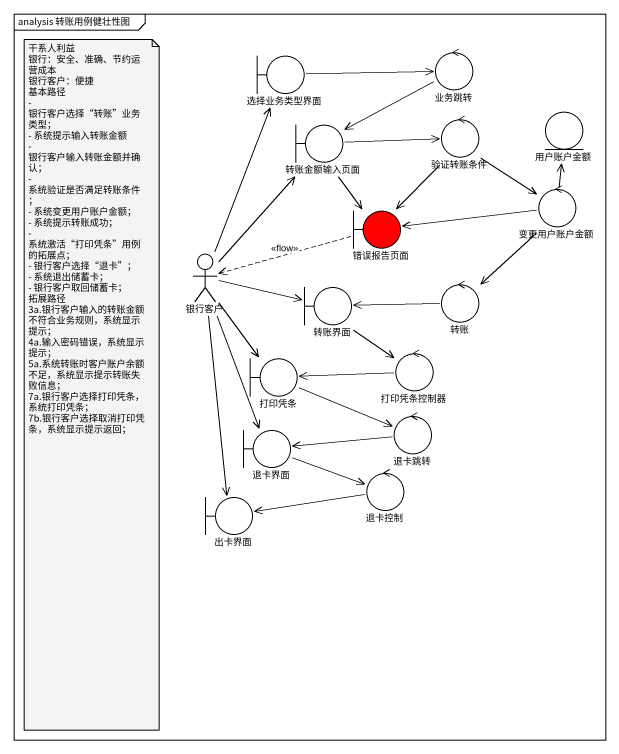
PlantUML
@startuml
mainframe analysis 转账用例健壮性图
boundary 选择业务类型界面
control 业务跳转
boundary 转账金额输入页面
control 验证转账条件
entity 用户账户金额
boundary 错误报告页面 #FF0000
control 变更用户账户金额
actor 银行客户
boundary 转账界面
control 转账
boundary 打印凭条
control 打印凭条控制器
boundary 退卡界面
control 退卡跳转
control 退卡控制
boundary 出卡界面
选择业务类型界面 -right-> 业务跳转
业务跳转 -left-> 转账金额输入页面
转账金额输入页面 -right-> 验证转账条件
转账金额输入页面 --> 错误报告页面
验证转账条件 --> 错误报告页面
验证转账条件 --> 变更用户账户金额
错误报告页面 .left.> 银行客户 : <<flow>>
变更用户账户金额 -up-> 用户账户金额
变更用户账户金额 -left-> 错误报告页面
变更用户账户金额 --> 转账
银行客户 -up-> 选择业务类型界面
银行客户 -up-> 转账金额输入页面
银行客户 -right-> 转账界面
银行客户 --> 打印凭条
银行客户 --> 退卡界面
银行客户 --> 出卡界面
转账界面 --> 打印凭条控制器
转账 -left-> 转账界面
打印凭条 -right-> 退卡跳转
打印凭条控制器 -left-> 打印凭条
退卡界面 -right-> 退卡控制
退卡跳转 -left-> 退卡界面
退卡控制 -left-> 出卡界面
note as N1
  干系人利益
  银行：安全、准确、节约运营成本
  银行客户：便捷
  基本路径
  - 银行客户选择“转账”业务类型；
  - 系统提示输入转账金额
  - 银行客户输入转账金额并确认；
  - 系统验证是否满足转账条件；
  - 系统变更用户账户金额；
  - 系统提示转账成功；
  - 系统激活“打印凭条”用例的拓展点；
  - 银行客户选择“退卡”；
  - 系统退出储蓄卡；
  - 银行客户取回储蓄卡；
  拓展路径
  3a.银行客户输入的转账金额不符合业务规则，系统显示提示；
  4a.输入密码错误，系统显示提示；
  5a.系统转账时客户账户余额不足，系统显示提示转账失败信息；
  7a.银行客户选择打印凭条，系统打印凭条；
  7b.银行客户选择取消打印凭条，系统显示提示返回；
end note
@enduml
